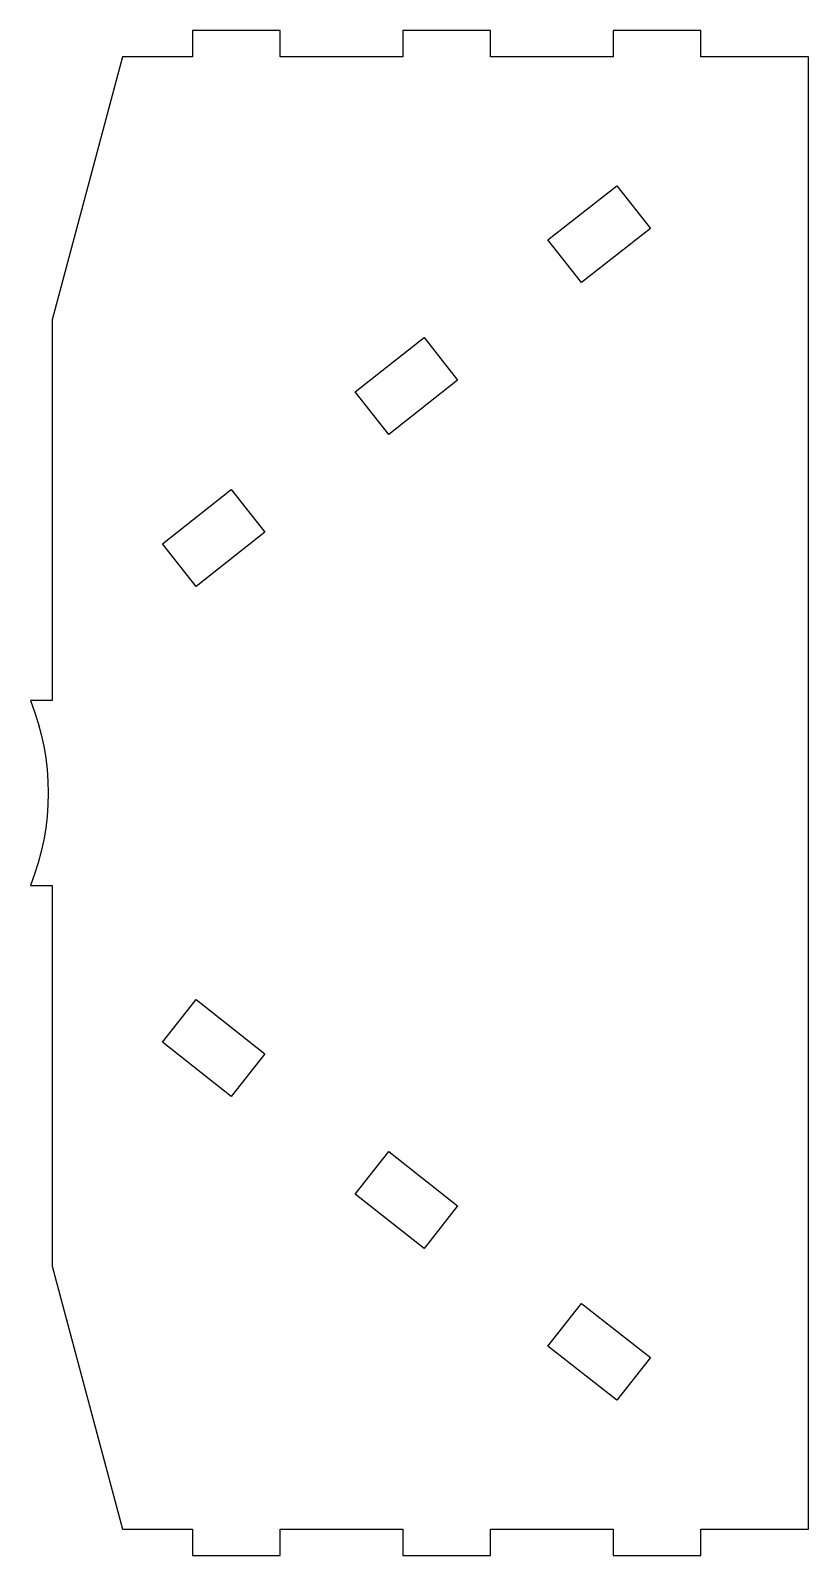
# Model space of a CAD drawing. Header units: millimetres. Extents: x -89 to 0, y -3 to 171.
import ezdxf

# ---------------------------------------------------------------- set-up
doc = ezdxf.new("R2010")
doc.units = ezdxf.units.MM

msp = doc.modelspace()

# ---------------------------------------------------------------- linework, layer by layer
msp.add_lwpolyline([(-86.28, 30), (-78.28, 0), (-70.28, 0), (-70.28, -3), (-60.28, -3), (-60.28, 0), (-46.28, 0), (-46.28, -3), (-36.28, -3), (-36.28, 0), (-22.28, 0), (-22.28, -3), (-12.28, -3), (-12.28, 0), (0, 0), (0, 168), (-12.28, 168), (-12.28, 171), (-22.28, 171), (-22.28, 168), (-36.28, 168), (-36.28, 171), (-46.28, 171), (-46.28, 168), (-60.28, 168), (-60.28, 171), (-70.28, 171), (-70.28, 168), (-78.28, 168), (-86.28, 138), (-86.28, 94.55), (-88.77, 94.55, -0.191274), (-88.77, 73.45), (-86.28, 73.45)], format="xyb", close=True)
for points in [[(-25.89, 142.23), (-29.73, 147.1), (-21.87, 153.29), (-18.03, 148.42)], [(-47.88, 124.9), (-51.72, 129.77), (-43.87, 135.96), (-40.03, 131.09)], [(-69.87, 107.57), (-73.71, 112.44), (-65.86, 118.63), (-62.02, 113.76)], [(-73.71, 55.56), (-69.87, 60.43), (-62.02, 54.24), (-65.86, 49.37)], [(-40.03, 36.91), (-43.87, 32.04), (-51.72, 38.23), (-47.88, 43.1)], [(-18.03, 19.58), (-21.87, 14.71), (-29.73, 20.9), (-25.89, 25.77)]]:
    msp.add_lwpolyline(points, close=True)

doc.saveas('drawing.dxf')
